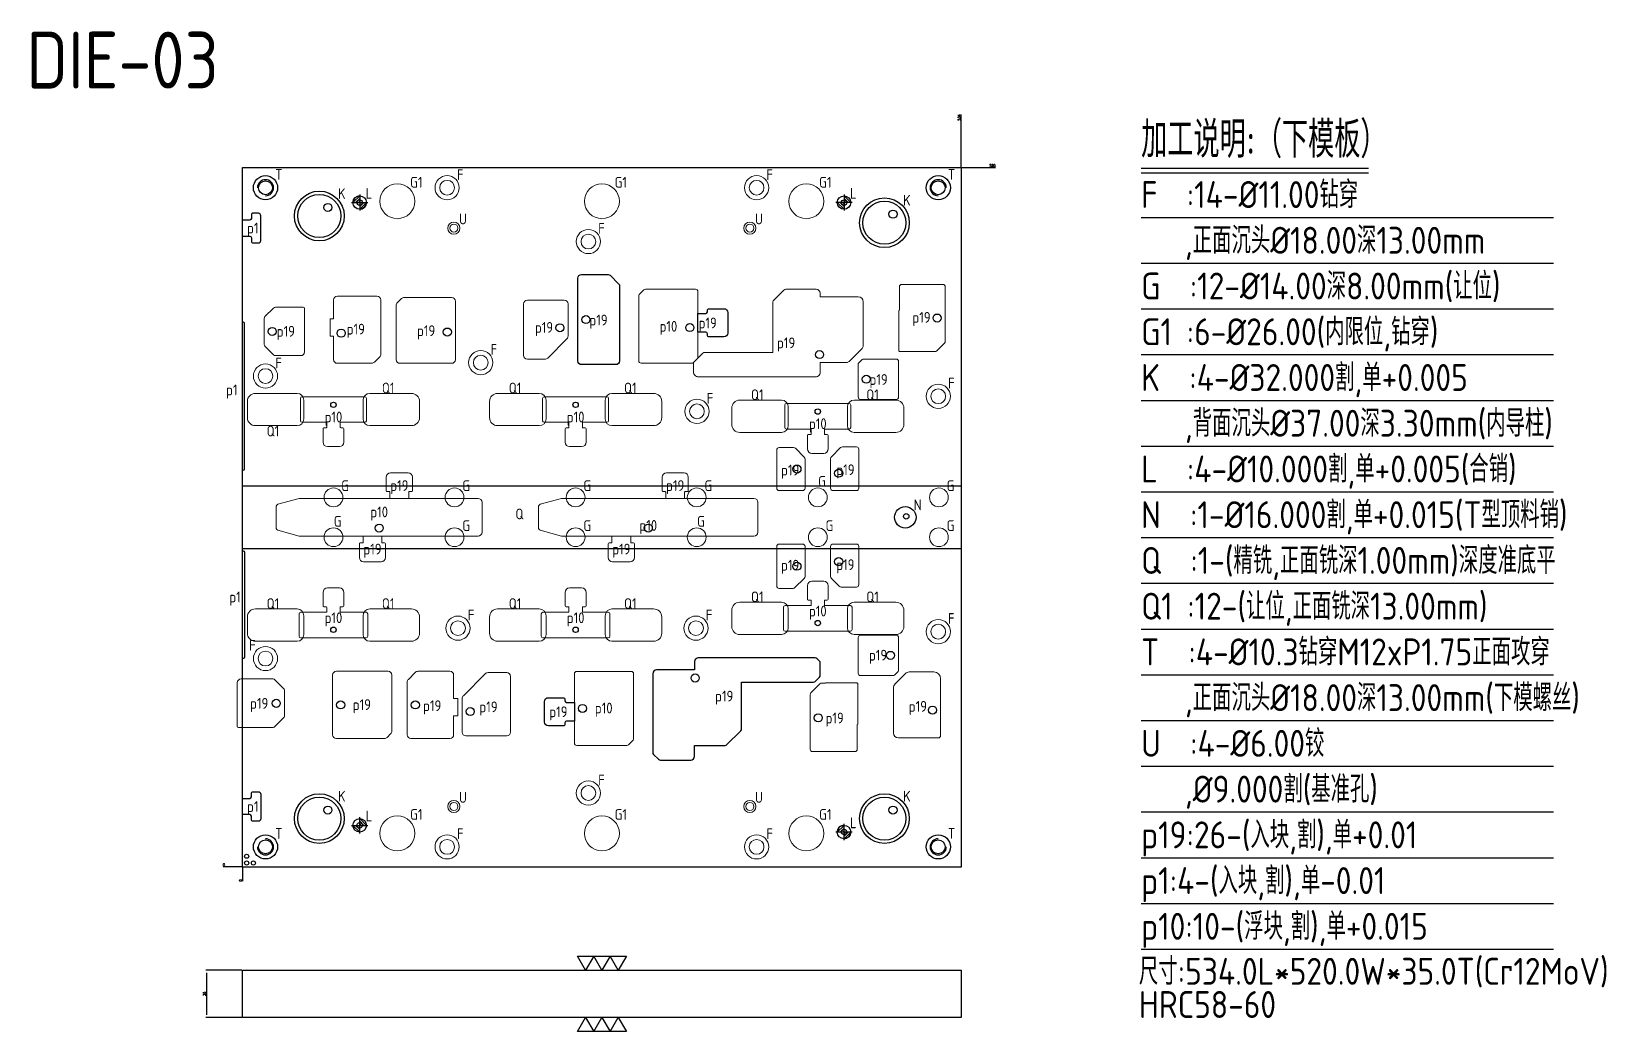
# Model space of a CAD drawing. Header units: millimetres. Extents: x 55563 to 56734, y 1437 to 2180.
import ezdxf
from ezdxf.enums import TextEntityAlignment as Align

# ---------------------------------------------------------------- set-up
doc = ezdxf.new("R2010")
doc.units = ezdxf.units.MM
doc.linetypes.add('HIDDEN', pattern=[0])
for name, color, linetype in [('DIE', 7, 'Continuous'), ('DIE_O', 40, 'Continuous'), ('DIE_W', 1, 'Continuous'), ('DIM', 4, 'Continuous'), ('TEXT', 4, 'Continuous')]:
    doc.layers.add(name, color=color, linetype=linetype)
doc.styles.add('gbenor', font='gbenor.shx', dxfattribs={"bigfont": 'gbcbig.shx'})
doc.styles.get("Standard").update_dxf_attribs({"font": 'txt.shx', "width": 0.85, "bigfont": 'ctxt.shx'})
doc.dimstyles.new('T-2-WX', dxfattribs={"dimtxt": 2, "dimasz": 2, "dimexe": 0.5, "dimexo": 0.5, "dimgap": 0.5, "dimtad": 1, "dimtxsty": 'Standard', "dimblk": 'OPEN30', "dimcen": 0, "dimazin": 3, "dimtfac": 1, "dimtmove": 0, "dimatfit": 3, "dimldrblk": 'OPEN30', "dimlwd": -1, "dimlwe": -1})

# ---------------------------------------------------------------- blocks, each defined once
blk = doc.blocks.new('locater0')
for p, q in [((-0.6, 0), (0.6, 0)), ((-0.5, 0), (0, 0.5)), ((-0.3, 0), (0, 0.3)), ((-0.1, 0), (0, 0.1)), ((0, 0.6), (0, -0.6)), ((0.1, 0), (0, -0.1)), ((0.5, 0), (0, -0.5)), ((0.3, 0), (0, -0.3))]:
    blk.add_line(p, q)
for start, end in [(90, 180), (270, 0)]:
    blk.add_arc((0, 0), 0.5, start, end)
blk = doc.blocks.new('*D7580')
at = {"layer": 'Defpoints', "color": 0}
for p in [(55719.9, 1559), (55719.9, 1559), (55719.9, 1550)]:
    blk.add_point(p, dxfattribs=at)
at = {"layer": 'DIM', "color": 0}
blk.add_line((55719.9, 1558.5), (55719.9, 1548.4), dxfattribs=at)
at = {"layer": 'DIM', "color": 0, "insert": (55718.4, 1549), "char_height": 2, "attachment_point": 5, "rotation": 90}
blk.add_mtext('0', dxfattribs=at)
blk = doc.blocks.new('_Open30')
blk = doc.blocks.new('*D7581')
at = {"layer": 'Defpoints', "color": 0}
for p in [(55707, 1559), (55719.9, 1559), (55719.9, 1559)]:
    blk.add_point(p, dxfattribs=at)
at = {"layer": 'DIM', "color": 0}
blk.add_line((55719.4, 1559), (55705.4, 1559), dxfattribs=at)
at = {"layer": 'DIM', "color": 0, "insert": (55706, 1560.5), "char_height": 2, "attachment_point": 5}
blk.add_mtext('0', dxfattribs=at)
blk = doc.blocks.new('*D7582')
at = {"layer": 'Defpoints', "color": 0}
for p in [(56253.9, 2079), (56274.5, 2079), (55719.9, 1559)]:
    blk.add_point(p, dxfattribs=at)
at = {"layer": 'DIM', "color": 0}
blk.add_line((56254.4, 2079), (56279.4, 2079), dxfattribs=at)
at = {"layer": 'DIM', "color": 0, "insert": (56277.2, 2080.5), "char_height": 2, "attachment_point": 5}
blk.add_mtext('520', dxfattribs=at)
blk = doc.blocks.new('*D7583')
at = {"layer": 'Defpoints', "color": 0}
for p in [(56253.9, 2113.5), (56253.9, 2079), (55719.9, 1559)]:
    blk.add_point(p, dxfattribs=at)
at = {"layer": 'DIM', "color": 0}
blk.add_line((56253.9, 2079.5), (56253.9, 2118.4), dxfattribs=at)
at = {"layer": 'DIM', "color": 0, "insert": (56252.4, 2116.2), "char_height": 2, "attachment_point": 5, "rotation": 90}
blk.add_mtext('534', dxfattribs=at)
blk = doc.blocks.new('*D7584')
at = {"layer": 'Defpoints', "color": 0}
for p in [(55719.9, 1482.2), (55693, 1447.2), (55719.9, 1447.2)]:
    blk.add_point(p, dxfattribs=at)
at = {"layer": 'DIM', "color": 0}
for p, q in [((55719.4, 1482.2), (55692.5, 1482.2)), ((55693, 1480.2), (55693, 1449.2)), ((55719.4, 1447.2), (55692.5, 1447.2))]:
    blk.add_line(p, q, dxfattribs=at)
at = {"layer": 'DIM', "color": 0, "insert": (55691.5, 1464.7), "char_height": 2, "attachment_point": 5, "rotation": 90}
blk.add_mtext('35', dxfattribs=at)

msp = doc.modelspace()

# ---------------------------------------------------------------- linework, layer by layer
at = {"layer": 'DIE'}
msp.add_lwpolyline([(55719.882, 1558.962), (55719.882, 2078.962), (56253.882, 2078.962), (56253.882, 1558.962)], close=True, dxfattribs=at)
at = {"layer": 'DIE', "linetype": 'Continuous', "flags": 128}
msp.add_lwpolyline([(55719.882, 1482.195), (56253.882, 1482.195), (56253.882, 1447.195), (55719.882, 1447.195)], close=True, dxfattribs=at)
at = {"layer": 'DIE_O', "color": 94, "linetype": 'Continuous', "lineweight": 18}
for points in [[(55723.382, 1905.091), (55723.382, 1893.091, 0.41421356), (55729.382, 1887.091), (55760.382, 1887.091, 0.41421356), (55765.382, 1892.091), (55765.382, 1906.091, 0.41421356), (55760.382, 1911.091), (55729.382, 1911.091, 0.41421356)], [(55851.382, 1905.091), (55851.382, 1893.091, -0.41421356), (55845.382, 1887.091), (55814.382, 1887.091, -0.41421356), (55809.382, 1892.091), (55809.382, 1906.091, -0.41421356), (55814.382, 1911.091), (55845.382, 1911.091, -0.41421356)], [(55903.382, 1905.091), (55903.382, 1893.091, 0.41421356), (55909.382, 1887.091), (55940.382, 1887.091, 0.41421356), (55945.382, 1892.091), (55945.382, 1906.091, 0.41421356), (55940.382, 1911.091), (55909.382, 1911.091, 0.41421356)], [(56031.382, 1905.091), (56031.382, 1893.091, -0.41421356), (56025.382, 1887.091), (55994.382, 1887.091, -0.41421356), (55989.382, 1892.091), (55989.382, 1906.091, -0.41421356), (55994.382, 1911.091), (56025.382, 1911.091, -0.41421356)], [(56083.382, 1900.091), (56083.382, 1888.091, 0.41421356), (56089.382, 1882.091), (56120.382, 1882.091, 0.41421356), (56125.382, 1887.091), (56125.382, 1901.091, 0.41421356), (56120.382, 1906.091), (56089.382, 1906.091, 0.41421356)], [(56211.382, 1900.091), (56211.382, 1888.091, -0.41421356), (56205.382, 1882.091), (56174.382, 1882.091, -0.41421356), (56169.382, 1887.091), (56169.382, 1901.091, -0.41421356), (56174.382, 1906.091), (56205.382, 1906.091, -0.41421356)], [(55723.382, 1732.833), (55723.382, 1744.833, -0.41421356), (55729.382, 1750.833), (55760.382, 1750.833, -0.41421356), (55765.382, 1745.833), (55765.382, 1731.833, -0.41421356), (55760.382, 1726.833), (55729.382, 1726.833, -0.41421356)], [(55851.382, 1732.833), (55851.382, 1744.833, 0.41421356), (55845.382, 1750.833), (55814.382, 1750.833, 0.41421356), (55809.382, 1745.833), (55809.382, 1731.833, 0.41421356), (55814.382, 1726.833), (55845.382, 1726.833, 0.41421356)], [(55903.382, 1732.833), (55903.382, 1744.833, -0.41421356), (55909.382, 1750.833), (55940.382, 1750.833, -0.41421356), (55945.382, 1745.833), (55945.382, 1731.833, -0.41421356), (55940.382, 1726.833), (55909.382, 1726.833, -0.41421356)], [(56031.382, 1732.833), (56031.382, 1744.833, 0.41421356), (56025.382, 1750.833), (55994.382, 1750.833, 0.41421356), (55989.382, 1745.833), (55989.382, 1731.833, 0.41421356), (55994.382, 1726.833), (56025.382, 1726.833, 0.41421356)], [(56083.382, 1737.833), (56083.382, 1749.833, -0.41421356), (56089.382, 1755.833), (56120.382, 1755.833, -0.41421356), (56125.382, 1750.833), (56125.382, 1736.833, -0.41421356), (56120.382, 1731.833), (56089.382, 1731.833, -0.41421356)], [(56211.382, 1737.833), (56211.382, 1749.833, 0.41421356), (56205.382, 1755.833), (56174.382, 1755.833, 0.41421356), (56169.382, 1750.833), (56169.382, 1736.833, 0.41421356), (56174.382, 1731.833), (56205.382, 1731.833, 0.41421356)]]:
    msp.add_lwpolyline(points, format="xyb", close=True, dxfattribs=at)
at = {"layer": 'DIE_O', "color": 2, "linetype": 'Continuous'}
msp.add_lwpolyline([(56253.882, 1795.622), (55719.882, 1795.622), (55719.882, 1842.302), (56253.882, 1842.302)], close=True, dxfattribs=at)
at = {"layer": 'DIE_O'}
for centre, radius in [((55736.882, 2063.962), 9), ((56236.882, 2063.962), 9), ((55736.882, 2063.962), 5.15), ((56236.882, 2063.962), 5.15), ((55736.882, 1573.962), 9), ((56236.882, 1573.962), 9), ((55736.882, 1573.962), 5.15), ((56236.882, 1573.962), 5.15)]:
    msp.add_circle(centre, radius, dxfattribs=at)
at = {"layer": 'DIE_O', "lineweight": 18}
for centre, radius in [((55871.882, 2063.962), 9), ((56101.882, 2063.962), 9), ((55871.882, 2063.962), 5.5), ((56101.882, 2063.962), 5.5), ((55976.882, 2023.962), 9), ((55976.882, 2023.962), 5.5), ((55736.882, 1923.962), 9), ((55896.882, 1933.962), 9), ((55896.882, 1933.962), 5.5), ((55736.882, 1923.962), 5.5), ((56236.882, 1908.962), 9), ((56236.882, 1908.962), 5.5), ((56057.528, 1897.723), 9), ((56057.528, 1897.723), 5.5), ((55879.91, 1736.538), 9), ((56056.808, 1736.538), 9), ((55879.91, 1736.538), 5.5), ((56056.808, 1736.538), 5.5), ((56236.882, 1733.962), 9), ((56236.882, 1733.962), 5.5), ((55736.882, 1713.962), 9), ((55736.882, 1713.962), 5.5), ((55976.882, 1613.962), 9), ((55976.882, 1613.962), 5.5), ((55871.882, 1573.962), 9), ((56101.882, 1573.962), 9), ((55871.882, 1573.962), 5.5), ((56101.882, 1573.962), 5.5)]:
    msp.add_circle(centre, radius, dxfattribs=at)
at = {"layer": 'DIE_O', "linetype": 'HIDDEN', "ltscale": 5}
for centre in [(55776.882, 2042.962), (56196.882, 2037.962), (55776.882, 1594.962), (56196.882, 1594.962)]:
    msp.add_circle(centre, 18.5, dxfattribs=at)
at = {"layer": 'DIE_O', "lineweight": 9}
for centre in [(55834.882, 2053.962), (55986.882, 2053.962), (56138.882, 2053.962), (55834.882, 1583.962), (55986.882, 1583.962), (56138.882, 1583.962)]:
    msp.add_circle(centre, 13, dxfattribs=at)
at = {"layer": 'DIE_O', "color": 3}
for centre, radius in [((55783.246, 2049.326), 3), ((55806.882, 2052.962), 2), ((56166.882, 2052.962), 2), ((56203.246, 2044.326), 3), ((55975.042, 1965.949), 3), ((56236.072, 1967.092), 3), ((55741.882, 1957.146), 3), ((55793.112, 1955.859), 3), ((55872.027, 1956.688), 3), ((55955.722, 1959.849), 3), ((56052.277, 1959.987), 3), ((56148.684, 1939.939), 3), ((56183.382, 1921.609), 3), ((55787.382, 1902.591), 2), ((55967.382, 1902.591), 2), ((56147.382, 1897.591), 2), ((56131.882, 1854.84), 3), ((56162.882, 1851.717), 3), ((56213.089, 1819.669), 2), ((55821.381, 1810.962), 3), ((56021.381, 1810.962), 3), ((56131.882, 1782.584), 3), ((56162.882, 1786.017), 3), ((55787.382, 1735.333), 2), ((55967.382, 1735.333), 2), ((56147.382, 1740.333), 2), ((56201.382, 1716.315), 3), ((56056.213, 1699.495), 3), ((55744.882, 1680.673), 3), ((55792.737, 1679.475), 3), ((55848.222, 1679.475), 3), ((55889.043, 1674.575), 3), ((55972.487, 1676.875), 3), ((56232.612, 1675.62), 3), ((56147.692, 1669.896), 3), ((55783.246, 1601.326), 3), ((56203.246, 1601.326), 3), ((55806.882, 1589.962), 2), ((56166.882, 1584.962), 2)]:
    msp.add_circle(centre, radius, dxfattribs=at)
at = {"layer": 'DIE_O', "linetype": 'Continuous', "lineweight": 18}
for centre in [(55876.882, 2033.962), (56096.882, 2033.962), (55876.882, 1603.962), (56096.882, 1603.962)]:
    msp.add_circle(centre, 3, dxfattribs=at)
at = {"layer": 'DIE_O', "color": 94, "linetype": 'Continuous', "lineweight": 15}
for centre in [(55787.382, 1833.782), (55877.382, 1833.782), (55967.382, 1833.782), (56057.382, 1833.782), (56147.382, 1833.782), (56237.382, 1833.782), (55787.382, 1804.142), (55877.382, 1804.142), (55967.382, 1804.142), (56057.382, 1804.142), (56147.382, 1804.142), (56237.382, 1804.142)]:
    msp.add_circle(centre, 7, dxfattribs=at)
at = {"layer": 'DIE_O'}
for centre, start, end in [((55736.882, 2063.962), 270, 180), ((56236.882, 2063.962), 0, 270), ((55736.882, 1573.962), 180, 90), ((56236.882, 1573.962), 90, 0)]:
    msp.add_arc(centre, 6, start, end, dxfattribs=at)
at = {"layer": 'DIE_W', "color": 1}
for points in [[(55719.882, 2027.962), (55725.182, 2027.962, -0.41421356), (55726.382, 2026.762), (55726.382, 2023.762, 0.41421356), (55727.182, 2022.962), (55731.582, 2022.962, 0.41421356), (55733.382, 2024.762), (55733.382, 2043.162, 0.41421356), (55731.582, 2044.962), (55727.182, 2044.962, 0.41421356), (55726.382, 2044.162), (55726.382, 2041.162, -0.41421356), (55725.182, 2039.962), (55719.882, 2039.962)], [(55719.871, 1853.962), (55720.371, 1853.962, 0.41421356), (55721.371, 1854.962), (55721.371, 1962.962, 0.41421356), (55720.371, 1963.962), (55719.871, 1963.962)], [(55719.871, 1793.962), (55720.371, 1793.962, -0.41421356), (55721.371, 1792.962), (55721.371, 1714.962, -0.41421356), (55720.371, 1713.962), (55719.871, 1713.962)], [(55719.882, 1609.962), (55725.182, 1609.962, 0.41421356), (55726.382, 1611.162), (55726.382, 1614.162, -0.41421356), (55727.182, 1614.962), (55731.582, 1614.962, -0.41421356), (55733.382, 1613.162), (55733.382, 1594.762, -0.41421356), (55731.582, 1592.962), (55727.182, 1592.962, -0.41421356), (55726.382, 1593.762), (55726.382, 1596.762, 0.41421356), (55725.182, 1597.962), (55719.882, 1597.962)]]:
    msp.add_lwpolyline(points, format="xyb", dxfattribs=at)
at = {"layer": 'DIE_W', "linetype": 'Continuous'}
for points in [[(55971.842, 1932.449, -0.41421356), (55969.042, 1935.249), (55969.042, 1996.649, -0.41421356), (55971.842, 1999.449), (55991.527, 1999.449, -0.19891237), (55992.941, 1998.863), (55999.457, 1992.348, -0.19891237), (56000.042, 1990.934), (56000.042, 1935.249, -0.41421356), (55997.242, 1932.449)], [(56080.476, 1955.949, -0.41421356), (56077.576, 1953.049), (56066.197, 1953.049, -0.41421356), (56065.297, 1953.949), (56065.297, 1955.449, 0.41421356), (56064.197, 1956.549), (56058.297, 1956.549), (56058.297, 1970.549), (56064.197, 1970.549, 0.41421356), (56065.297, 1971.649), (56065.297, 1973.149, -0.41421356), (56066.197, 1974.049), (56077.576, 1974.049, -0.41421356), (56080.476, 1971.149)], [(55944.289, 1681.975, -0.41421356), (55947.189, 1684.875), (55958.567, 1684.875, -0.41421356), (55959.467, 1683.975), (55959.467, 1682.475, 0.41421356), (55960.567, 1681.375), (55966.467, 1681.375), (55966.467, 1667.375), (55960.567, 1667.375, 0.41421356), (55959.467, 1666.275), (55959.467, 1664.775, -0.41421356), (55958.567, 1663.875), (55947.189, 1663.875, -0.41421356), (55944.289, 1666.775)]]:
    msp.add_lwpolyline(points, format="xyb", close=True, dxfattribs=at)
at = {"layer": 'DIE_W', "linetype": 'Continuous', "lineweight": 15}
for points in [[(56208.355, 1942.129), (56231.596, 1942.129), (56231.643, 1942.149), (56234.385, 1942.149, 0.19891237), (56235.8, 1942.735), (56241.487, 1948.422, 0.19891237), (56242.072, 1949.836), (56242.072, 1990.349, 0.41421356), (56240.272, 1992.149), (56209.872, 1992.149, 0.41421356), (56208.072, 1990.349), (56208.072, 1973.015, 0.26794919), (56207.572, 1972.149), (56207.572, 1942.929, 0.414486), (56208.373, 1942.129)], [(55787.542, 1953.629), (55787.542, 1936.249, 0.41421356), (55790.342, 1933.449), (55815.855, 1933.449, 0.19891237), (55817.977, 1934.328), (55821.664, 1938.015, 0.19891237), (55822.542, 1940.136), (55822.542, 1980.649, 0.41421356), (55819.742, 1983.449), (55790.342, 1983.449, 0.41421356), (55787.542, 1980.649), (55787.542, 1966.6), (55785.262, 1966.6, 0.41421356), (55784.862, 1966.2), (55784.862, 1954, 0.41421356), (55785.262, 1953.6), (55787.542, 1953.6)], [(56149.037, 1933.949), (56149.037, 1926.156, -0.19891237), (56148.452, 1924.741), (56147.8, 1924.09, -0.19891237), (56146.386, 1923.504), (56057.889, 1923.504, -0.19891237), (56056.475, 1924.09), (56055.623, 1924.941, -0.19891237), (56055.037, 1926.356), (56055.037, 1933.586, -0.19891237), (56055.33, 1934.293), (56062.014, 1940.977, -0.19891237), (56063.287, 1941.504), (56114.043, 1941.504), (56114.043, 1979.014, -0.19891237), (56114.629, 1980.429), (56122.118, 1987.918, -0.19891237), (56123.533, 1988.504), (56146.243, 1988.504, -0.41421356), (56149.043, 1985.704), (56149.043, 1982.949), (56177.343, 1982.949, -0.41421356), (56181.143, 1979.149), (56181.143, 1946.564, -0.19891237), (56180.264, 1944.443), (56170.649, 1934.828, -0.19891237), (56168.527, 1933.949), (56149.043, 1933.949)], [(55843.381, 1832.962), (55843.381, 1837.662, -0.41421356), (55843.781, 1838.062), (55845.431, 1838.062, 0.41421356), (55846.131, 1838.762), (55846.131, 1848.862, 0.41421356), (55842.931, 1852.062), (55829.831, 1852.062, 0.41421356), (55826.631, 1848.862), (55826.631, 1838.762, 0.41421356), (55827.331, 1838.062), (55828.981, 1838.062, -0.41421356), (55829.381, 1837.662), (55829.381, 1832.962)], [(56048.381, 1832.962), (56048.381, 1837.662, -0.41421356), (56048.781, 1838.062), (56050.431, 1838.062, 0.41421356), (56051.131, 1838.762), (56051.131, 1848.862, 0.41421356), (56047.931, 1852.062), (56034.831, 1852.062, 0.41421356), (56031.631, 1848.862), (56031.631, 1838.762, 0.41421356), (56032.331, 1838.062), (56033.981, 1838.062, -0.41421356), (56034.381, 1837.662), (56034.381, 1832.962)], [(55823.381, 1804.962), (55823.381, 1800.262, 0.41421356), (55823.781, 1799.862), (55825.431, 1799.862, -0.41421356), (55826.131, 1799.162), (55826.131, 1789.062, -0.41421356), (55822.931, 1785.862), (55809.831, 1785.862, -0.41421356), (55806.631, 1789.062), (55806.631, 1799.162, -0.41421356), (55807.331, 1799.862), (55808.981, 1799.862, 0.41421356), (55809.381, 1800.262), (55809.381, 1804.962)], [(56008.381, 1804.962), (56008.381, 1800.262, 0.41421356), (56008.781, 1799.862), (56010.431, 1799.862, -0.41421356), (56011.131, 1799.162), (56011.131, 1789.062, -0.41421356), (56007.931, 1785.862), (55994.831, 1785.862, -0.41421356), (55991.631, 1789.062), (55991.631, 1799.162, -0.41421356), (55992.331, 1799.862), (55993.981, 1799.862, 0.41421356), (55994.381, 1800.262), (55994.381, 1804.962)], [(56176.41, 1695.795), (56153.169, 1695.795), (56153.122, 1695.775), (56150.379, 1695.775, 0.19891237), (56148.965, 1695.189), (56142.278, 1688.502, 0.19891237), (56141.692, 1687.088), (56141.692, 1646.575, 0.41421356), (56143.492, 1644.775), (56174.892, 1644.775, 0.41421356), (56176.692, 1646.575), (56176.692, 1664.909, 0.26794919), (56177.192, 1665.775), (56177.192, 1694.995, 0.414486), (56176.392, 1695.795)]]:
    msp.add_lwpolyline(points, format="xyb", dxfattribs=at)
for points in [[(55878.027, 1979.649), (55878.027, 1936.249, -0.41421356), (55875.227, 1933.449), (55836.827, 1933.449, -0.41421356), (55834.027, 1936.249), (55834.027, 1976.419, -0.19891237), (55834.906, 1978.54), (55837.936, 1981.57, -0.19891237), (55840.057, 1982.449), (55875.227, 1982.449, -0.41421356)], [(55961.722, 1977.649), (55961.722, 1953.692, -0.19891237), (55960.843, 1951.571), (55946.6, 1937.328, -0.19891237), (55944.478, 1936.449), (55931.522, 1936.449, -0.41421356), (55928.722, 1939.249), (55928.722, 1977.649, -0.41421356), (55931.522, 1980.449), (55958.922, 1980.449, -0.41421356)], [(56058.277, 1986.749), (56058.277, 1937.256), (56054.57, 1933.549), (56016.077, 1933.549, -0.41421356), (56014.277, 1935.349), (56014.277, 1983.605, -0.19891237), (56014.717, 1984.665), (56018.161, 1988.11, -0.19891237), (56019.222, 1988.549), (56056.477, 1988.549, -0.41421356)], [(55735.882, 1947.554), (55735.882, 1966.738, -0.19891237), (55736.468, 1968.152), (55742.877, 1974.56, -0.19891237), (55744.291, 1975.146), (55764.882, 1975.146, -0.41421356), (55765.882, 1974.146), (55765.882, 1941.946, -0.41421356), (55763.082, 1939.146), (55744.291, 1939.146, -0.19891237), (55742.877, 1939.732), (55736.468, 1946.14, -0.19891237)], [(56177.382, 1908.409), (56177.382, 1932.836, -0.19891237), (56177.675, 1933.543), (56180.448, 1936.316, -0.19891237), (56181.155, 1936.609), (56205.582, 1936.609, -0.41421356), (56207.382, 1934.809), (56207.382, 1908.409, -0.41421356), (56205.582, 1906.609), (56179.182, 1906.609, -0.41421356)], [(55792.782, 1889.591), (55810.682, 1889.591, 0.41421356), (55811.882, 1890.791), (55811.882, 1907.391, 0.41421356), (55810.682, 1908.591), (55764.082, 1908.591, 0.41421356), (55762.882, 1907.391), (55762.882, 1890.791, 0.41421356), (55764.082, 1889.591), (55781.982, 1889.591, -0.41421356), (55782.382, 1889.191), (55782.382, 1885.891, -0.41421356), (55781.982, 1885.491), (55780.332, 1885.491, 0.41421356), (55779.632, 1884.791), (55779.632, 1874.791, 0.41421356), (55782.932, 1871.491), (55791.832, 1871.491, 0.41421356), (55795.132, 1874.791), (55795.132, 1884.791, 0.41421356), (55794.432, 1885.491), (55792.782, 1885.491, -0.41421356), (55792.382, 1885.891), (55792.382, 1889.191, -0.41421356)], [(55972.782, 1889.591), (55990.682, 1889.591, 0.41421356), (55991.882, 1890.791), (55991.882, 1907.391, 0.41421356), (55990.682, 1908.591), (55944.082, 1908.591, 0.41421356), (55942.882, 1907.391), (55942.882, 1890.791, 0.41421356), (55944.082, 1889.591), (55961.982, 1889.591, -0.41421356), (55962.382, 1889.191), (55962.382, 1885.891, -0.41421356), (55961.982, 1885.491), (55960.332, 1885.491, 0.41421356), (55959.632, 1884.791), (55959.632, 1874.791, 0.41421356), (55962.932, 1871.491), (55971.832, 1871.491, 0.41421356), (55975.132, 1874.791), (55975.132, 1884.791, 0.41421356), (55974.432, 1885.491), (55972.782, 1885.491, -0.41421356), (55972.382, 1885.891), (55972.382, 1889.191, -0.41421356)], [(56152.782, 1884.591), (56170.682, 1884.591, 0.41421356), (56171.882, 1885.791), (56171.882, 1902.391, 0.41421356), (56170.682, 1903.591), (56124.082, 1903.591, 0.41421356), (56122.882, 1902.391), (56122.882, 1885.791, 0.41421356), (56124.082, 1884.591), (56141.982, 1884.591, -0.41421356), (56142.382, 1884.191), (56142.382, 1880.891, -0.41421356), (56141.982, 1880.491), (56140.332, 1880.491, 0.41421356), (56139.632, 1879.791), (56139.632, 1869.791, 0.41421356), (56142.932, 1866.491), (56151.832, 1866.491, 0.41421356), (56155.132, 1869.791), (56155.132, 1879.791, 0.41421356), (56154.432, 1880.491), (56152.782, 1880.491, -0.41421356), (56152.382, 1880.891), (56152.382, 1884.191, -0.41421356)], [(56137.882, 1840.642), (56137.882, 1862.258, 0.19891237), (56137.297, 1863.672), (56130.717, 1870.252, 0.19891237), (56129.302, 1870.838), (56118.682, 1870.838, 0.41421356), (56116.882, 1869.038), (56116.882, 1840.642, 0.41421356), (56118.682, 1838.842), (56136.082, 1838.842, 0.41421356)], [(56156.882, 1840.642), (56156.882, 1862.551, -0.19891237), (56157.468, 1863.965), (56164.255, 1870.752, -0.19891237), (56165.669, 1871.338), (56176.082, 1871.338, -0.41421356), (56177.882, 1869.538), (56177.882, 1840.642, -0.41421356), (56176.082, 1838.842), (56158.682, 1838.842, -0.41421356)], [(56137.882, 1797.282), (56137.882, 1774.995, -0.19891237), (56137.297, 1773.58), (56130.388, 1766.672, -0.19891237), (56128.974, 1766.086), (56118.682, 1766.086, -0.41421356), (56116.882, 1767.886), (56116.882, 1797.282, -0.41421356), (56118.682, 1799.082), (56136.082, 1799.082, -0.41421356)], [(56156.882, 1797.282), (56156.882, 1774.995, 0.19891237), (56157.468, 1773.58), (56163.376, 1767.672, 0.19891237), (56164.791, 1767.086), (56176.082, 1767.086, 0.41421356), (56177.882, 1768.886), (56177.882, 1797.282, 0.41421356), (56176.082, 1799.082), (56158.682, 1799.082, 0.41421356)], [(56152.782, 1753.333), (56171.682, 1753.333, -0.41421356), (56172.882, 1752.133), (56172.882, 1735.533, -0.41421356), (56171.682, 1734.333), (56123.082, 1734.333, -0.41421356), (56121.882, 1735.533), (56121.882, 1752.133, -0.41421356), (56123.082, 1753.333), (56141.982, 1753.333, 0.41421356), (56142.382, 1753.733), (56142.382, 1757.033, 0.41421356), (56141.982, 1757.433), (56140.332, 1757.433, -0.41421356), (56139.632, 1758.133), (56139.632, 1768.133, -0.41421356), (56142.932, 1771.433), (56151.832, 1771.433, -0.41421356), (56155.132, 1768.133), (56155.132, 1758.133, -0.41421356), (56154.432, 1757.433), (56152.782, 1757.433, 0.41421356), (56152.382, 1757.033), (56152.382, 1753.733, 0.41421356)], [(55792.782, 1748.333), (55811.682, 1748.333, -0.41421356), (55812.882, 1747.133), (55812.882, 1730.533, -0.41421356), (55811.682, 1729.333), (55763.082, 1729.333, -0.41421356), (55761.882, 1730.533), (55761.882, 1747.133, -0.41421356), (55763.082, 1748.333), (55781.982, 1748.333, 0.41421356), (55782.382, 1748.733), (55782.382, 1752.033, 0.41421356), (55781.982, 1752.433), (55780.332, 1752.433, -0.41421356), (55779.632, 1753.133), (55779.632, 1763.133, -0.41421356), (55782.932, 1766.433), (55791.832, 1766.433, -0.41421356), (55795.132, 1763.133), (55795.132, 1753.133, -0.41421356), (55794.432, 1752.433), (55792.782, 1752.433, 0.41421356), (55792.382, 1752.033), (55792.382, 1748.733, 0.41421356)], [(55972.782, 1748.333), (55991.682, 1748.333, -0.41421356), (55992.882, 1747.133), (55992.882, 1730.533, -0.41421356), (55991.682, 1729.333), (55943.082, 1729.333, -0.41421356), (55941.882, 1730.533), (55941.882, 1747.133, -0.41421356), (55943.082, 1748.333), (55961.982, 1748.333, 0.41421356), (55962.382, 1748.733), (55962.382, 1752.033, 0.41421356), (55961.982, 1752.433), (55960.332, 1752.433, -0.41421356), (55959.632, 1753.133), (55959.632, 1763.133, -0.41421356), (55962.932, 1766.433), (55971.832, 1766.433, -0.41421356), (55975.132, 1763.133), (55975.132, 1753.133, -0.41421356), (55974.432, 1752.433), (55972.782, 1752.433, 0.41421356), (55972.382, 1752.033), (55972.382, 1748.733, 0.41421356)], [(56207.382, 1729.515), (56207.382, 1705.088, -0.19891237), (56207.089, 1704.381), (56204.317, 1701.608, -0.19891237), (56203.61, 1701.315), (56179.182, 1701.315, -0.41421356), (56177.382, 1703.115), (56177.382, 1729.515, -0.41421356), (56179.182, 1731.315), (56205.582, 1731.315, -0.41421356)], [(55750.882, 1690.367), (55750.882, 1671.183, -0.19891237), (55750.297, 1669.769), (55743.888, 1663.361, -0.19891237), (55742.474, 1662.775), (55716.882, 1662.775, -0.41421356), (55715.882, 1663.775), (55715.882, 1695.975, -0.41421356), (55718.682, 1698.775), (55742.474, 1698.775, -0.19891237), (55743.888, 1698.189), (55750.297, 1691.781, -0.19891237)], [(55786.737, 1657.275), (55786.737, 1701.675, -0.41421356), (55789.537, 1704.475), (55827.937, 1704.475, -0.41421356), (55830.737, 1701.675), (55830.737, 1660.091, -0.19891237), (55829.859, 1657.97), (55827.243, 1655.354, -0.19891237), (55825.121, 1654.475), (55789.537, 1654.475, -0.41421356)], [(55876.722, 1684.324), (55879.502, 1684.324, -0.41421356), (55879.902, 1683.924), (55879.902, 1671.724, -0.41421356), (55879.502, 1671.324), (55876.722, 1671.324), (55876.722, 1657.275, -0.41421356), (55873.922, 1654.475), (55845.022, 1654.475, -0.41421356), (55842.222, 1657.275), (55842.222, 1696.374, -0.19891237), (55843.101, 1698.495), (55848.202, 1703.596, -0.19891237), (55850.324, 1704.475), (55873.922, 1704.475, -0.41421356), (55876.722, 1701.675)], [(55883.043, 1659.275), (55883.043, 1684.232, -0.19891237), (55883.922, 1686.353), (55900.165, 1702.596, -0.19891237), (55902.286, 1703.475), (55916.243, 1703.475, -0.41421356), (55919.043, 1700.675), (55919.043, 1659.275, -0.41421356), (55916.243, 1656.475), (55885.843, 1656.475, -0.41421356)], [(55966.487, 1651.175), (55966.487, 1702.575, -0.41421356), (55968.287, 1704.375), (56008.687, 1704.375, -0.41421356), (56010.487, 1702.575), (56010.487, 1654.319, -0.19891237), (56010.048, 1653.259), (56006.604, 1649.814, -0.19891237), (56005.543, 1649.375), (55968.287, 1649.375, -0.41421356)], [(56238.612, 1698.975), (56238.612, 1656.775, -0.41421356), (56236.812, 1654.975), (56207.412, 1654.975, -0.41421356), (56203.612, 1658.775), (56203.612, 1692.258, -0.19891237), (56204.783, 1695.087), (56212.5, 1702.803, -0.19891237), (56215.328, 1703.975), (56233.612, 1703.975, -0.41421356)]]:
    msp.add_lwpolyline(points, format="xyb", close=True, dxfattribs=at)
at = {"layer": 'DIE_W', "lineweight": 15}
msp.add_lwpolyline([(55761.919, 1832.911), (55745.994, 1828.644, 0.33945426), (55744.882, 1827.195), (55744.882, 1810.729, 0.33945426), (55745.994, 1809.28), (55761.919, 1805.013, 0.06554346), (55762.307, 1804.962), (55894.88, 1804.962, 0.41421356), (55897.88, 1807.962), (55897.88, 1829.962, 0.41421356), (55894.88, 1832.962), (55762.307, 1832.962, 0.06554346)], format="xyb", close=True, dxfattribs=at)
msp.add_lwpolyline([(55939.882, 1810.729, 0.33945426), (55940.994, 1809.28), (55956.919, 1805.013, 0.06554346), (55957.11, 1804.962), (56099.88, 1804.962, 0.41421356), (56102.88, 1807.962), (56102.88, 1829.962, 0.41421356), (56099.88, 1832.962), (55957.11, 1832.962, 0.06554346), (55956.919, 1832.911), (55940.994, 1828.644, 0.33945426), (55939.882, 1827.195), (55939.882, 1810.729)], format="xyb", dxfattribs=at)
at = {"layer": 'DIE_W', "linetype": 'Continuous'}
msp.add_lwpolyline([(56055.722, 1705.475), (56027.522, 1705.475, 0.41421356), (56024.722, 1702.675), (56024.722, 1644.162, 0.19891237), (56025.308, 1642.748), (56028.995, 1639.061, 0.19891237), (56030.409, 1638.475), (56052.922, 1638.475, 0.41421356), (56055.722, 1641.275), (56055.722, 1649.42), (56078.404, 1649.42, 0.19891237), (56079.818, 1650.006), (56090.136, 1660.324, 0.19891237), (56090.722, 1661.738), (56090.722, 1696.42), (56144.165, 1696.42, 0.19891237), (56145.437, 1696.947), (56148.642, 1700.151, 0.19891237), (56149.227, 1701.566), (56149.227, 1710.654, 0.19891237), (56148.642, 1712.068), (56146.876, 1713.834, 0.19891237), (56145.462, 1714.42), (56058.379, 1714.42, 0.19891237), (56056.965, 1713.834), (56056.313, 1713.183, 0.19891237), (56055.727, 1711.768), (56055.727, 1705.475)], format="xyb", dxfattribs=at)
at = {"layer": 'DIE_W'}
for centre, radius in [((55776.882, 2042.962), 16), ((55806.882, 2052.962), 5), ((56166.882, 2052.962), 5), ((56196.882, 2037.962), 16), ((56212.382, 1818.962), 8), ((55776.882, 1594.962), 16), ((56196.882, 1594.962), 16), ((55806.882, 1589.962), 5), ((56166.882, 1584.962), 5)]:
    msp.add_circle(centre, radius, dxfattribs=at)
at = {"layer": 'DIE_W', "linetype": 'Continuous', "lineweight": 18}
for centre in [(55876.882, 2033.962), (56096.882, 2033.962), (55876.882, 1603.962), (56096.882, 1603.962)]:
    msp.add_circle(centre, 4.5, dxfattribs=at)
at = {"layer": 'TEXT', "color": 3}
for p, q in [((56387.679, 2078.593), (56556.64, 2078.593)), ((56387.679, 2075.093), (56556.64, 2075.093)), ((56387.679, 2041.893), (56694.192, 2041.893)), ((56387.679, 2007.893), (56694.192, 2007.893)), ((56387.679, 1973.893), (56694.192, 1973.893)), ((56387.679, 1939.893), (56694.192, 1939.893)), ((56387.679, 1905.893), (56694.192, 1905.893)), ((56387.679, 1871.893), (56694.192, 1871.893)), ((56387.679, 1837.893), (56694.192, 1837.893)), ((56387.679, 1803.893), (56694.192, 1803.893)), ((56387.679, 1769.893), (56694.192, 1769.893)), ((56387.679, 1735.893), (56694.192, 1735.893)), ((56387.679, 1701.893), (56694.192, 1701.893)), ((56387.679, 1667.893), (56694.192, 1667.893)), ((56387.679, 1633.893), (56694.192, 1633.893)), ((56387.679, 1599.893), (56694.192, 1599.893)), ((56387.679, 1565.893), (56694.192, 1565.893)), ((56387.679, 1531.893), (56694.192, 1531.893)), ((56387.679, 1497.893), (56694.192, 1497.893))]:
    msp.add_line(p, q, dxfattribs=at)
at = {"layer": 'TEXT'}
for points in [[(56005.069, 1492.695), (55999.007, 1482.195), (55992.945, 1492.695), (55986.882, 1482.195), (55980.82, 1492.695), (55974.758, 1482.195), (55968.696, 1492.695), (56005.069, 1492.695)], [(55968.696, 1436.695), (55974.758, 1447.195), (55980.82, 1436.695), (55986.882, 1447.195), (55992.945, 1436.695), (55999.007, 1447.195), (56005.069, 1436.695), (55968.696, 1436.695)]]:
    msp.add_lwpolyline(points, close=True, dxfattribs=at)
at = {"layer": 'TEXT', "color": 4}
for centre in [(55722.882, 1566.962), (55722.882, 1561.962), (55727.882, 1561.962)]:
    msp.add_circle(centre, 1.5, dxfattribs=at)

# ---------------------------------------------------------------- block references
at = {"layer": 'DIE_W', "yscale": 10, "zscale": 10}
for p, xscale in [((55806.882, 2052.962), 10), ((56166.882, 2052.962), -10)]:
    msp.add_blockref('locater0', p, dxfattribs=dict(at, xscale=xscale))
at = {"layer": 'DIE_W', "yscale": 10, "zscale": 10, "rotation": 180}
for p, xscale in [((55806.882, 1589.962), -10), ((56166.882, 1584.962), 10)]:
    msp.add_blockref('locater0', p, dxfattribs=dict(at, xscale=xscale))

# ---------------------------------------------------------------- texts
at = {"layer": 'TEXT', "linetype": 'Continuous', "lineweight": 20, "style": 'gbenor'}
msp.add_text('DIE-03', height=42.2498, dxfattribs=at).set_placement((55559.103, 2137.735))
at = {"layer": 'TEXT', "color": 4, "style": 'gbenor'}
for s, height, p in [('加工说明:（下模板）', 27, (56387.679, 2086.293)), ('F  :14-%%c11.00钻穿', 20, (56387.679, 2048.893)), ('   ,正面沉头%%c18.00深13.00mm', 20, (56387.679, 2014.893)), ('G  :12-%%c14.00深8.00mm(让位)', 20, (56387.679, 1980.893)), ('G1 :6-%%c26.00(内限位,钻穿)', 20, (56387.679, 1946.893)), ('   ,背面沉头%%C37.00深3.30mm(内导柱)', 20, (56387.679, 1878.893)), ('Q1 :12-(让位,正面铣深13.00mm)', 20, (56387.679, 1742.893)), ('T  :4-%%c10.3钻穿M12xP1.75正面攻穿', 20, (56387.679, 1708.893)), ('   ,正面沉头%%c18.00深13.00mm(下模螺丝)', 20, (56387.679, 1674.893)), ('尺寸:534.0L*520.0W*35.0T(Cr12MoV)', 20, (56386.033, 1471.451)), ('HRC58-60', 20, (56386.033, 1446.765))]:
    msp.add_text(s, height=height, dxfattribs=at).set_placement(p)
for s, p in [('T', (55746.829, 2073.909)), ('G1', (55848.958, 2068.038)), ('F', (55881.593, 2073.673)), ('G1', (56000.958, 2068.038)), ('F', (56111.593, 2073.673)), ('G1', (56152.958, 2068.038)), ('T', (56246.829, 2073.909)), ('K', (55793.558, 2059.638)), ('L', (55813.765, 2059.845)), ('L', (56173.765, 2059.845)), ('K', (56213.558, 2054.638)), ('p1', (55727.436, 2033.962)), ('U', (55883.647, 2040.727)), ('F', (55986.593, 2033.673)), ('U', (56103.647, 2040.727)), ('p19', (55984.372, 1965.606)), ('p19', (56065.53, 1963.454)), ('p19', (56224.443, 1967.58)), ('p19', (55752.005, 1957.265)), ('p19', (55804.005, 1958.861)), ('p19', (55856.277, 1957.674)), ('p19', (55943.874, 1960.126)), ('p10', (56036.338, 1960.975)), ('F', (55906.593, 1943.673)), ('p19', (56123.82, 1948.657)), ('F', (55746.593, 1933.673)), ('p19', (56192.566, 1921.426)), ('F', (56246.593, 1918.673)), ('p1', (55711.825, 1913.692)), ('Q1 ', (55830.223, 1915.091)), ('Q1 ', (55924.542, 1915.091)), ('Q1 ', (56010.223, 1915.091)), ('F', (56067.239, 1907.434)), ('Q1 ', (56104.542, 1910.091)), ('Q1 ', (56190.223, 1910.091)), ('p10', (55787.382, 1893.536)), ('p10', (55967.382, 1893.536)), ('Q1 ', (55744.542, 1883.091)), ('p10', (56147.382, 1888.536)), ('p19', (56126.847, 1854.085)), ('G', (56150.55, 1845.604)), ('p19', (56167.933, 1854.306)), ('G', (55796.037, 1842.437)), ('p19', (55836.381, 1842.575)), ('G', (55886.037, 1842.437)), ('G', (55976.037, 1842.437)), ('p19', (56041.381, 1842.575)), ('G', (56066.037, 1842.437)), ('G', (56246.037, 1842.437)), ('p10', (55821.381, 1822.962)), ('N', (56221.622, 1828.202)), ('G', (55790.55, 1815.964)), ('G', (55886.037, 1812.796)), ('Q', (55925.607, 1821.467)), ('G', (55976.037, 1812.796)), ('p10', (56021.381, 1812.962)), ('G', (56060.55, 1815.964)), ('G', (56156.037, 1812.796)), ('G', (56246.037, 1812.796)), ('p19', (55816.381, 1795.349)), ('p19', (56001.381, 1795.349)), ('p19', (56126.826, 1783.387)), ('p19', (56167.854, 1783.752)), ('p1', (55714.239, 1759.753)), ('Q1 ', (55744.542, 1754.833)), ('Q1 ', (55830.223, 1754.833)), ('Q1 ', (55924.542, 1754.833)), ('Q1 ', (56010.223, 1754.833)), ('Q1 ', (56104.542, 1759.833)), ('Q1 ', (56190.223, 1759.833)), ('p10', (55787.382, 1744.266)), ('F', (55889.621, 1746.249)), ('p10', (55967.382, 1744.266)), ('F', (56066.519, 1746.249)), ('p10', (56147.382, 1749.266)), ('F', (56246.593, 1743.673)), ('F', (55727.171, 1723.673)), ('p19', (56192.199, 1716.498)), ('p19', (56077.845, 1686.029)), ('p19', (55732.201, 1680.665)), ('p19', (55808.524, 1679.715)), ('p19', (55860.763, 1678.905)), ('p19', (55902.608, 1678.061)), ('p19', (55954.572, 1674.375)), ('p10', (55988.254, 1677.162)), ('p19', (56221.781, 1678.415)), ('p19', (56159.902, 1669.738)), ('F', (55986.593, 1623.673)), ('K', (55793.558, 1611.638)), ('K', (56213.558, 1611.638)), ('p1', (55727.436, 1603.962)), ('U', (55883.647, 1610.727)), ('U', (56103.647, 1610.727)), ('L', (55813.765, 1596.845)), ('G1', (55848.958, 1598.038)), ('G1', (56000.958, 1598.038)), ('G1', (56152.958, 1598.038)), ('L', (56173.765, 1591.845)), ('T', (55746.829, 1583.909)), ('F', (55881.593, 1583.673)), ('F', (56111.593, 1583.673)), ('T', (56246.829, 1583.909))]:
    msp.add_text(s, height=8, dxfattribs=at).set_placement(p, align=Align.MIDDLE_CENTER)
at = {"layer": 'TEXT', "color": 1, "style": 'gbenor'}
for s, p in [('K  :4-%%c32.000割,单+0.005', (56387.679, 1912.893)), ('L  :4-%%c10.000割,单+0.005(合销)', (56387.679, 1844.893)), ('N  :1-%%c16.000割,单+0.015(T型顶料销)', (56387.679, 1810.893)), ('   ,%%c9.000割(基准孔)', (56387.679, 1606.893)), ('p19:26-(入块,割),单+0.01', (56387.679, 1572.893)), ('p1:4-(入块,割),单-0.01', (56387.679, 1538.893)), ('p10:10-(浮块,割),单+0.015', (56387.679, 1504.893))]:
    msp.add_text(s, height=20, dxfattribs=at).set_placement(p)
at = {"layer": 'TEXT', "color": 2, "style": 'gbenor'}
for s, p in [('Q  :1-(精铣,正面铣深1.00mm)深度准底平', (56387.679, 1776.893)), ('U  :4-%%c6.00铰', (56387.679, 1640.893))]:
    msp.add_text(s, height=20, dxfattribs=at).set_placement(p)

# ---------------------------------------------------------------- dimensions: what is measured, and where the dimension line sits
at = {"layer": 'DIM'}
for feature_location, offset, dtype, origin, picture, middle in [((56253.882, 2078.962), (0, 34.52), 1, (55719.882, 1558.962), '*D7583', (56252.382, 2116.208)), ((56253.882, 2078.962), (20.599, 0), 0, (55719.882, 1558.962), '*D7582', (56277.167, 2080.462)), ((55719.882330044, 1558.96200482), (-12.848518044, 0), 0, (55719.882330044, 1558.96200482), '*D7581', (55705.967145333, 1560.46200482)), ((55719.882330044, 1558.96200482), (0, -8.92973933), 1, (55719.882330044, 1558.96200482), '*D7580', (55718.382330044, 1548.965598823))]:
    dim = msp.add_ordinate_dim(feature_location=feature_location, offset=offset, dtype=dtype, origin=origin, dimstyle='T-2-WX', dxfattribs=at)
    dim.commit()
    dim.dimension.update_dxf_attribs({"geometry": picture, "text_midpoint": middle})
dim = msp.add_linear_dim(base=(55692.962, 1447.195), p1=(55719.882, 1482.195), p2=(55719.882, 1447.195), angle=90, dimstyle='T-2-WX', dxfattribs=at)
dim.commit()
dim.dimension.update_dxf_attribs({"geometry": '*D7584', "text_midpoint": (55691.462, 1464.695)})

doc.saveas('drawing.dxf')
